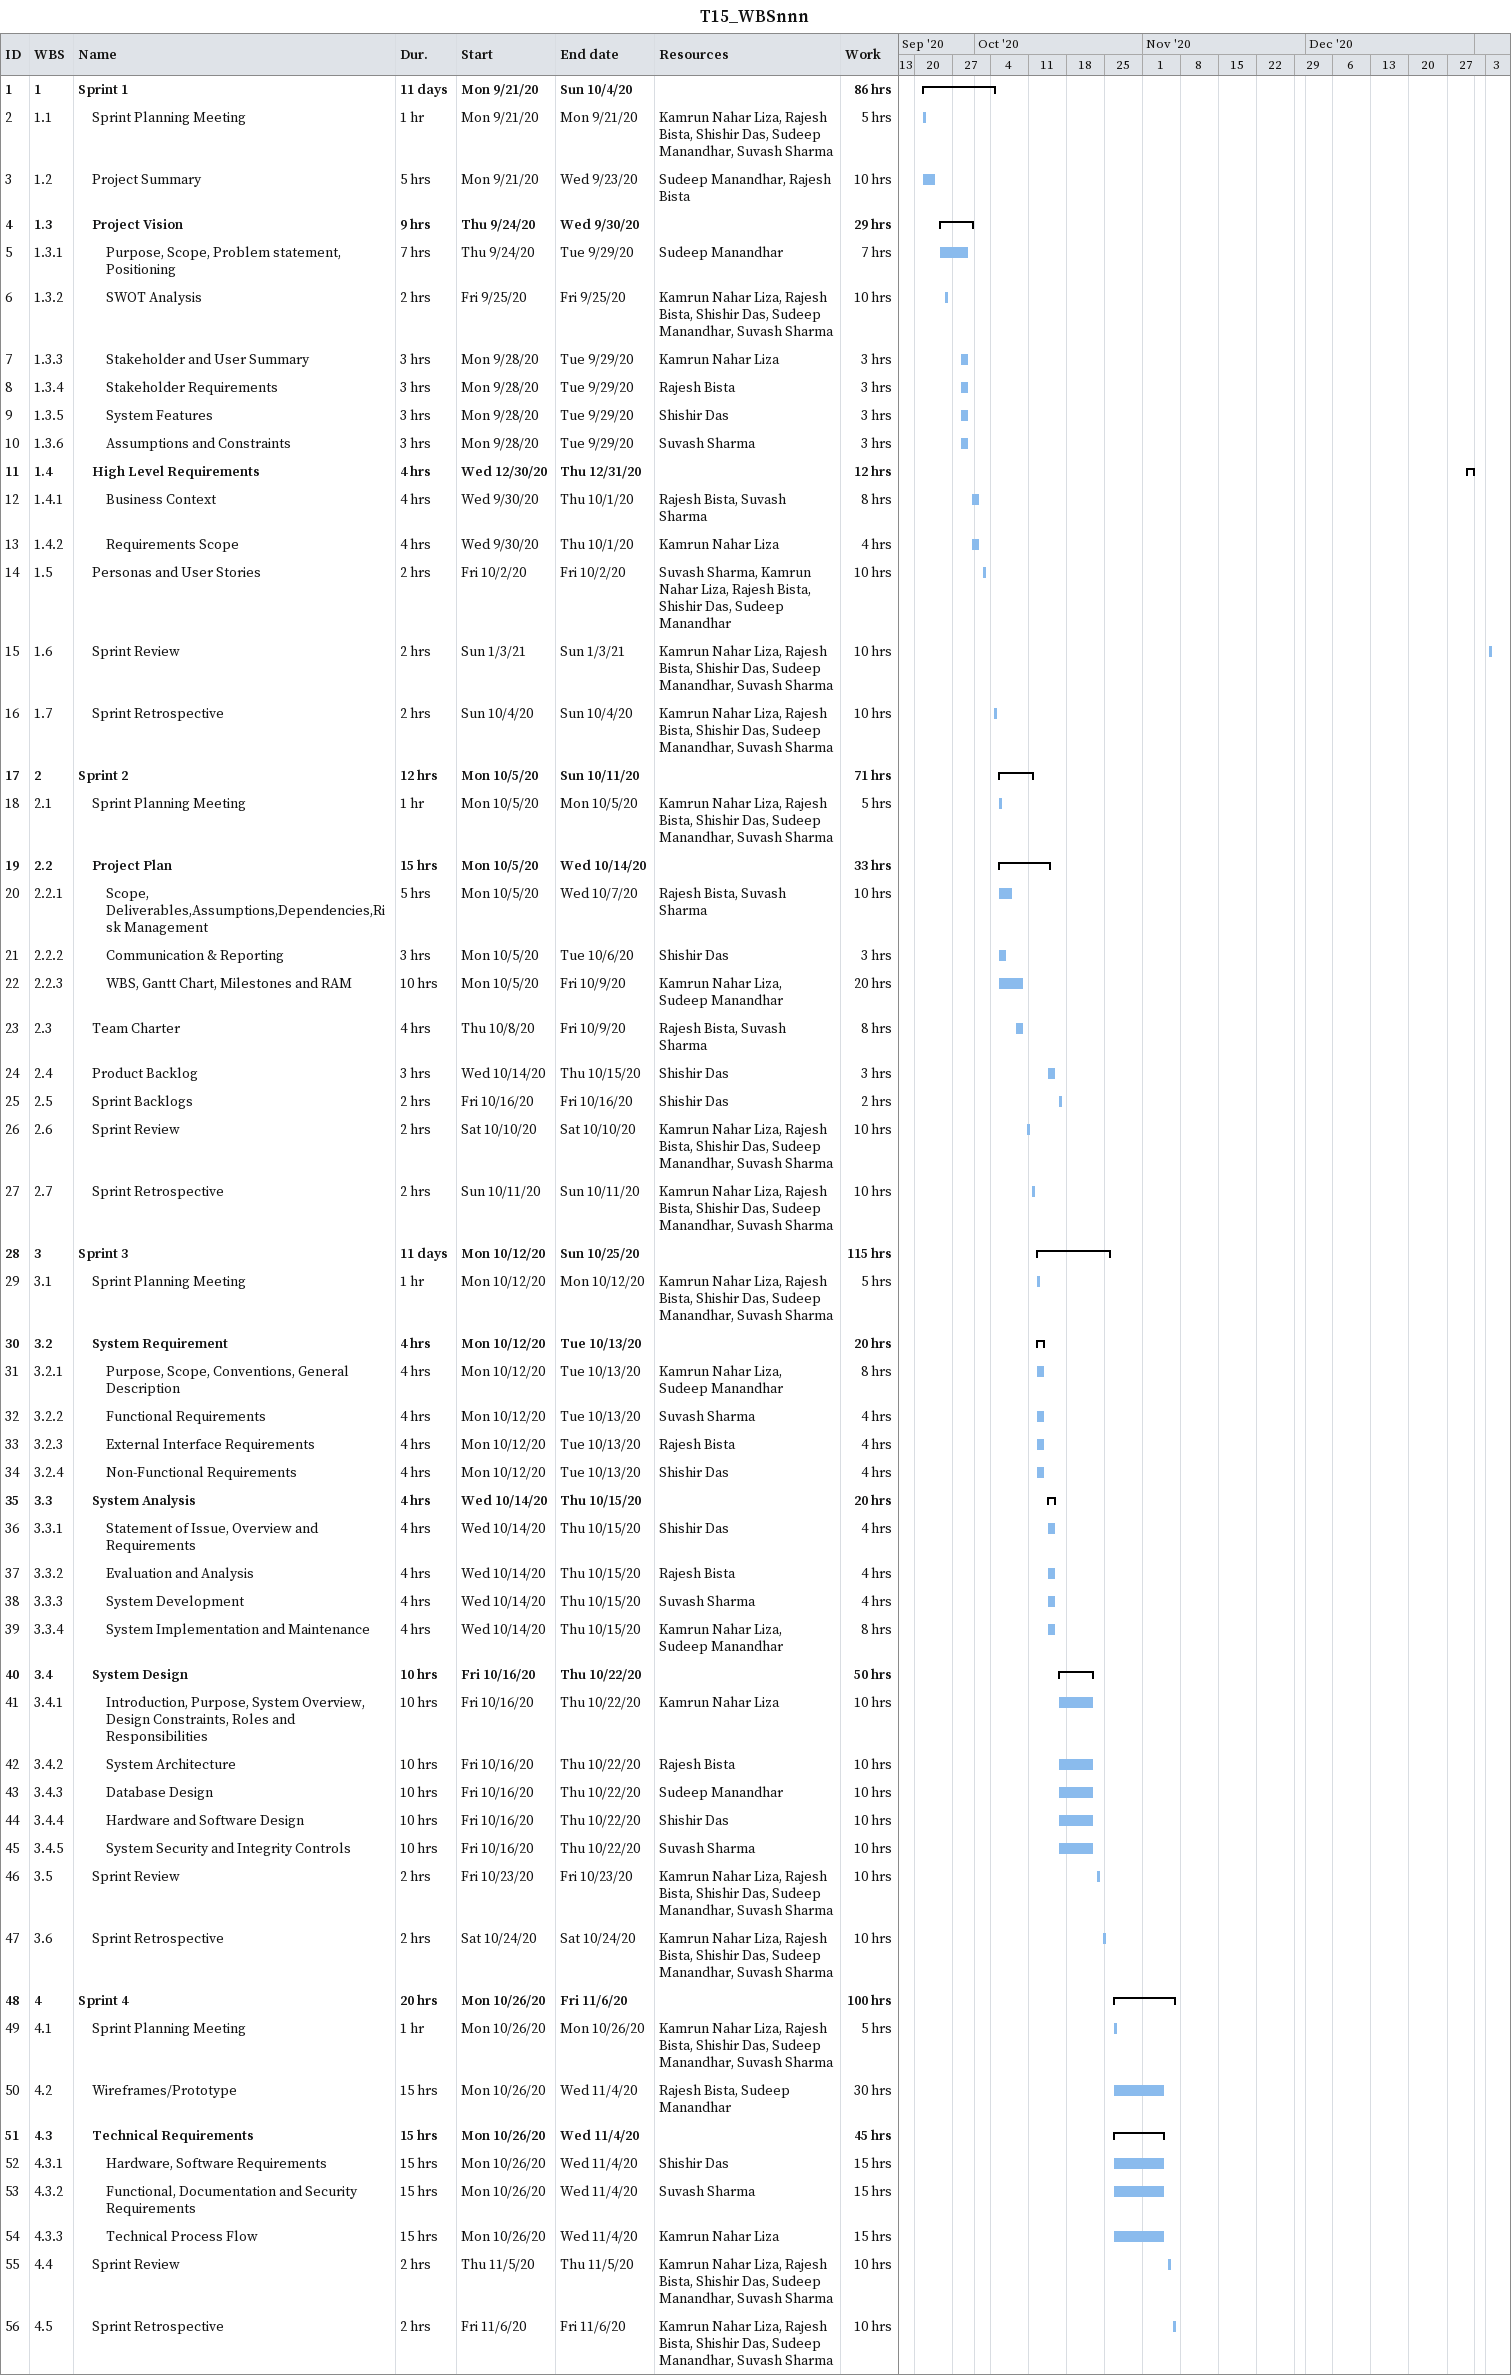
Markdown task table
T15_WBSnnn

| ID | WBS | Task | Duration | Start | Finish | Resources | Work (h) |
|---|---|---|---|---|---|---|---|
| 1 | 1 | **Sprint 1** | 11d | 2020-09-21 | 2020-10-04 |  | 86 |
| 2 | 1.1 | Sprint Planning Meeting | 1h | 2020-09-21 | 2020-09-21 | Kamrun Nahar Liza, Rajesh Bista, Shishir Das, Sudeep Manandhar, Suvash Sharma | 5 |
| 3 | 1.2 | Project Summary | 5h | 2020-09-21 | 2020-09-23 | Sudeep Manandhar, Rajesh Bista | 10 |
| 4 | 1.3 | **Project Vision** | 9h | 2020-09-24 | 2020-09-30 |  | 29 |
| 5 | 1.3.1 | Purpose, Scope, Problem statement, Positioning | 7h | 2020-09-24 | 2020-09-29 | Sudeep Manandhar | 7 |
| 6 | 1.3.2 | SWOT Analysis | 2h | 2020-09-25 | 2020-09-25 | Kamrun Nahar Liza, Rajesh Bista, Shishir Das, Sudeep Manandhar, Suvash Sharma | 10 |
| 7 | 1.3.3 | Stakeholder and User Summary | 3h | 2020-09-28 | 2020-09-29 | Kamrun Nahar Liza | 3 |
| 8 | 1.3.4 | Stakeholder Requirements | 3h | 2020-09-28 | 2020-09-29 | Rajesh Bista | 3 |
| 9 | 1.3.5 | System Features | 3h | 2020-09-28 | 2020-09-29 | Shishir Das | 3 |
| 10 | 1.3.6 | Assumptions and Constraints | 3h | 2020-09-28 | 2020-09-29 | Suvash Sharma | 3 |
| 11 | 1.4 | **High Level Requirements** | 4h | 2020-12-30 | 2020-12-31 |  | 12 |
| 12 | 1.4.1 | Business Context | 4h | 2020-09-30 | 2020-10-01 | Rajesh Bista, Suvash Sharma | 8 |
| 13 | 1.4.2 | Requirements Scope | 4h | 2020-09-30 | 2020-10-01 | Kamrun Nahar Liza | 4 |
| 14 | 1.5 | Personas and User Stories | 2h | 2020-10-02 | 2020-10-02 | Suvash Sharma, Kamrun Nahar Liza, Rajesh Bista, Shishir Das, Sudeep Manandhar | 10 |
| 15 | 1.6 | Sprint Review | 2h | 2021-01-03 | 2021-01-03 | Kamrun Nahar Liza, Rajesh Bista, Shishir Das, Sudeep Manandhar, Suvash Sharma | 10 |
| 16 | 1.7 | Sprint Retrospective | 2h | 2020-10-04 | 2020-10-04 | Kamrun Nahar Liza, Rajesh Bista, Shishir Das, Sudeep Manandhar, Suvash Sharma | 10 |
| 17 | 2 | **Sprint 2** | 12h | 2020-10-05 | 2020-10-11 |  | 71 |
| 18 | 2.1 | Sprint Planning Meeting | 1h | 2020-10-05 | 2020-10-05 | Kamrun Nahar Liza, Rajesh Bista, Shishir Das, Sudeep Manandhar, Suvash Sharma | 5 |
| 19 | 2.2 | **Project Plan** | 15h | 2020-10-05 | 2020-10-14 |  | 33 |
| 20 | 2.2.1 | Scope, Deliverables,Assumptions,Dependencies,Risk Management | 5h | 2020-10-05 | 2020-10-07 | Rajesh Bista, Suvash Sharma | 10 |
| 21 | 2.2.2 | Communication & Reporting | 3h | 2020-10-05 | 2020-10-06 | Shishir Das | 3 |
| 22 | 2.2.3 | WBS, Gantt Chart, Milestones and RAM | 10h | 2020-10-05 | 2020-10-09 | Kamrun Nahar Liza, Sudeep Manandhar | 20 |
| 23 | 2.3 | Team Charter | 4h | 2020-10-08 | 2020-10-09 | Rajesh Bista, Suvash Sharma | 8 |
| 24 | 2.4 | Product Backlog | 3h | 2020-10-14 | 2020-10-15 | Shishir Das | 3 |
| 25 | 2.5 | Sprint Backlogs | 2h | 2020-10-16 | 2020-10-16 | Shishir Das | 2 |
| 26 | 2.6 | Sprint Review | 2h | 2020-10-10 | 2020-10-10 | Kamrun Nahar Liza, Rajesh Bista, Shishir Das, Sudeep Manandhar, Suvash Sharma | 10 |
| 27 | 2.7 | Sprint Retrospective | 2h | 2020-10-11 | 2020-10-11 | Kamrun Nahar Liza, Rajesh Bista, Shishir Das, Sudeep Manandhar, Suvash Sharma | 10 |
| 28 | 3 | **Sprint 3** | 11d | 2020-10-12 | 2020-10-25 |  | 115 |
| 29 | 3.1 | Sprint Planning Meeting | 1h | 2020-10-12 | 2020-10-12 | Kamrun Nahar Liza, Rajesh Bista, Shishir Das, Sudeep Manandhar, Suvash Sharma | 5 |
| 30 | 3.2 | **System Requirement** | 4h | 2020-10-12 | 2020-10-13 |  | 20 |
| 31 | 3.2.1 | Purpose, Scope, Conventions, General Description | 4h | 2020-10-12 | 2020-10-13 | Kamrun Nahar Liza, Sudeep Manandhar | 8 |
| 32 | 3.2.2 | Functional Requirements | 4h | 2020-10-12 | 2020-10-13 | Suvash Sharma | 4 |
| 33 | 3.2.3 | External Interface Requirements | 4h | 2020-10-12 | 2020-10-13 | Rajesh Bista | 4 |
| 34 | 3.2.4 | Non-Functional Requirements | 4h | 2020-10-12 | 2020-10-13 | Shishir Das | 4 |
| 35 | 3.3 | **System Analysis** | 4h | 2020-10-14 | 2020-10-15 |  | 20 |
| 36 | 3.3.1 | Statement of Issue, Overview and Requirements | 4h | 2020-10-14 | 2020-10-15 | Shishir Das | 4 |
| 37 | 3.3.2 | Evaluation and Analysis | 4h | 2020-10-14 | 2020-10-15 | Rajesh Bista | 4 |
| 38 | 3.3.3 | System Development | 4h | 2020-10-14 | 2020-10-15 | Suvash Sharma | 4 |
| 39 | 3.3.4 | System Implementation and Maintenance | 4h | 2020-10-14 | 2020-10-15 | Kamrun Nahar Liza, Sudeep Manandhar | 8 |
| 40 | 3.4 | **System Design** | 10h | 2020-10-16 | 2020-10-22 |  | 50 |
| 41 | 3.4.1 | Introduction, Purpose, System Overview, Design Constraints, Roles and Responsibilities | 10h | 2020-10-16 | 2020-10-22 | Kamrun Nahar Liza | 10 |
| 42 | 3.4.2 | System Architecture | 10h | 2020-10-16 | 2020-10-22 | Rajesh Bista | 10 |
| 43 | 3.4.3 | Database Design | 10h | 2020-10-16 | 2020-10-22 | Sudeep Manandhar | 10 |
| 44 | 3.4.4 | Hardware and Software Design | 10h | 2020-10-16 | 2020-10-22 | Shishir Das | 10 |
| 45 | 3.4.5 | System Security and Integrity Controls | 10h | 2020-10-16 | 2020-10-22 | Suvash Sharma | 10 |
| 46 | 3.5 | Sprint Review | 2h | 2020-10-23 | 2020-10-23 | Kamrun Nahar Liza, Rajesh Bista, Shishir Das, Sudeep Manandhar, Suvash Sharma | 10 |
| 47 | 3.6 | Sprint Retrospective | 2h | 2020-10-24 | 2020-10-24 | Kamrun Nahar Liza, Rajesh Bista, Shishir Das, Sudeep Manandhar, Suvash Sharma | 10 |
| 48 | 4 | **Sprint 4** | 20h | 2020-10-26 | 2020-11-06 |  | 100 |
| 49 | 4.1 | Sprint Planning Meeting | 1h | 2020-10-26 | 2020-10-26 | Kamrun Nahar Liza, Rajesh Bista, Shishir Das, Sudeep Manandhar, Suvash Sharma | 5 |
| 50 | 4.2 | Wireframes/Prototype | 15h | 2020-10-26 | 2020-11-04 | Rajesh Bista, Sudeep Manandhar | 30 |
| 51 | 4.3 | **Technical Requirements** | 15h | 2020-10-26 | 2020-11-04 |  | 45 |
| 52 | 4.3.1 | Hardware, Software Requirements | 15h | 2020-10-26 | 2020-11-04 | Shishir Das | 15 |
| 53 | 4.3.2 | Functional, Documentation and Security Requirements | 15h | 2020-10-26 | 2020-11-04 | Suvash Sharma | 15 |
| 54 | 4.3.3 | Technical Process Flow | 15h | 2020-10-26 | 2020-11-04 | Kamrun Nahar Liza | 15 |
| 55 | 4.4 | Sprint Review | 2h | 2020-11-05 | 2020-11-05 | Kamrun Nahar Liza, Rajesh Bista, Shishir Das, Sudeep Manandhar, Suvash Sharma | 10 |
| 56 | 4.5 | Sprint Retrospective | 2h | 2020-11-06 | 2020-11-06 | Kamrun Nahar Liza, Rajesh Bista, Shishir Das, Sudeep Manandhar, Suvash Sharma | 10 |
